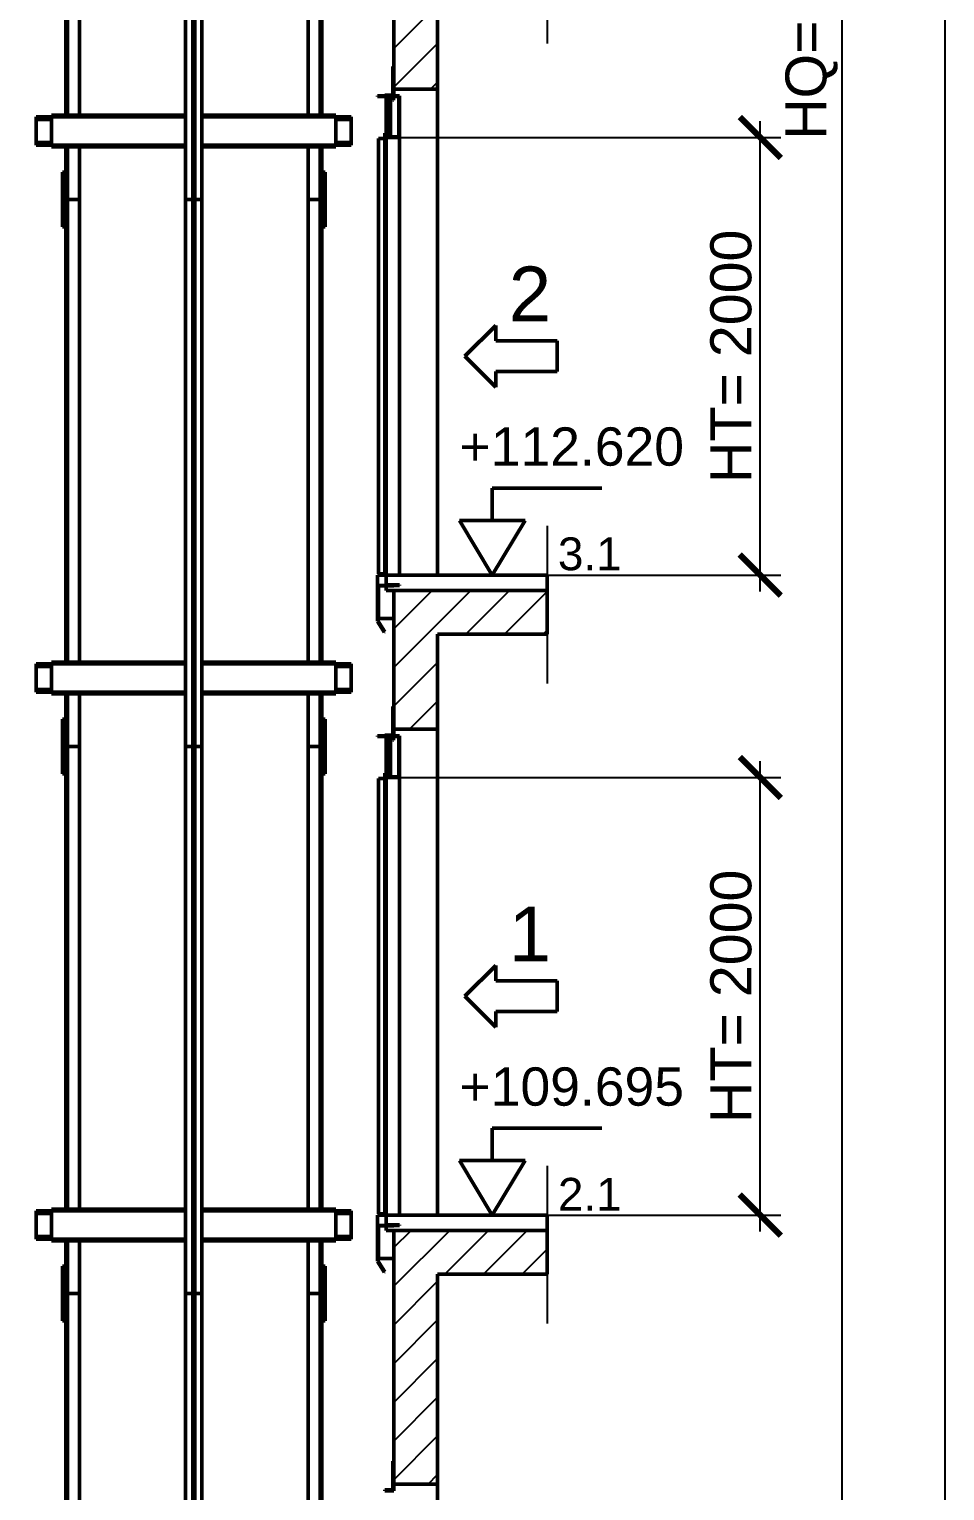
# Model space of a CAD drawing. Header units: millimetres. Extents: x -9546 to 173314, y -46180 to 27253.
# Drawn here: x 27946 to 32132, y 5102 to 11782 of the extents above; entities that cross this region are included whole.
import ezdxf

# ---------------------------------------------------------------- set-up
doc = ezdxf.new("R2010")
doc.units = ezdxf.units.MM
doc.linetypes.add('AM_ISO08W050', pattern=[18, 12, -1.5, 3, -1.5])
for name, color, linetype, lineweight in [('AM_0', 7, 'Continuous', 50), ('AM_5', 3, 'Continuous', 25), ('AM_8', 1, 'Continuous', 25), ('LDCar-AM_0', 7, 'Continuous', 50), ('LDCar-AM_4', 3, 'Continuous', 25), ('LDDoorFixingPoints-AM_0', 7, 'Continuous', 50), ('LDGuides-AM_0', 7, 'Continuous', 50), ('LDRailBrackets-AM_0', 7, 'Continuous', 50), ('LDShaft-AM_0', 7, 'Continuous', 50), ('LDShaft-AM_5', 3, 'Continuous', 25), ('LDShaft-AM_7', 4, 'AM_ISO08W050', 25)]:
    doc.layers.add(name, color=color, linetype=linetype, lineweight=lineweight)
doc.layers.add('AM_VIEWS', color=1, linetype='Continuous', lineweight=25, plot=False)
doc.styles.add('LD', font='ARIALUNI.ttf')
doc.dimstyles.new('LIFT', dxfattribs={"dimtxt": 2.5, "dimasz": 2.5, "dimexe": 1.25, "dimexo": 0, "dimgap": 0.5, "dimtad": 1, "dimdec": 0, "dimzin": 1, "dimdsep": 46, "dimtxsty": 'LD', "dimblk": 'ARCHTICK', "dimcen": 0, "dimdle": 1, "dimclrd": 3, "dimclre": 3, "dimclrt": 4, "dimadec": 0, "dimazin": 0, "dimtp": 0.1, "dimtm": 0.1, "dimtfac": 0.71, "dimtdec": 0, "dimtix": 1, "dimtmove": 0, "dimatfit": 3, "dimfxl": 1, "dimtolj": 1, "dimarcsym": 0})

# ---------------------------------------------------------------- blocks, each defined once
blk = doc.blocks.new('LD_20260611094835_0000028C')
at = {"layer": 'AM_8'}
for p, q in [((0, 10076.3), (200, 10276.3)), ((0, 9899.5), (200, 10099.5)), ((167.3, 9890), (200, 9922.7)), ((0, 7247.8), (352.2, 7600)), ((0, 7424.6), (175.4, 7600)), ((328.9, 7400), (528.9, 7600)), ((505.7, 7400), (700, 7594.3)), ((682.5, 7400), (700, 7417.5)), ((0, 7071.1), (200, 7271.1)), ((70.7, 6965), (200, 7094.3)), ((0, 4419.4), (255.6, 4675)), ((0, 4596.2), (78.8, 4675)), ((232.4, 4475), (432.4, 4675)), ((409.1, 4475), (609.1, 4675)), ((585.9, 4475), (700, 4589.1)), ((0, 4242.6), (200, 4442.6)), ((0, 4065.9), (200, 4265.9)), ((0, 3889.1), (200, 4089.1)), ((0, 3712.3), (200, 3912.3)), ((0, 3535.5), (200, 3735.5)), ((156.2, 3515), (200, 3558.8))]:
    blk.add_line(p, q, dxfattribs=at)
blk = doc.blocks.new('LD_20260611094835_0000028D')
at = {"layer": 'LDShaft-AM_0'}
for p, q in [((0, 10525), (0, 9890)), ((200, 9890), (200, 10325)), ((0, 9890), (0, 9860)), ((0, 9890), (80, 9890)), ((80, 9890), (200, 9890)), ((200, 7670), (200, 9890)), ((80, 7600), (0, 7600)), ((0, 7600), (0, 6965)), ((200, 7600), (80, 7600)), ((700, 7600), (200, 7600)), ((700, 7400), (700, 7600)), ((200, 6965), (200, 7400)), ((200, 7400), (700, 7400)), ((0, 6965), (0, 6935)), ((0, 6965), (80, 6965)), ((80, 6965), (200, 6965)), ((200, 4745), (200, 6965)), ((80, 4675), (0, 4675)), ((0, 4675), (0, 3515)), ((200, 4675), (80, 4675)), ((700, 4675), (200, 4675)), ((700, 4475), (700, 4675)), ((200, 3515), (200, 4475)), ((200, 4475), (700, 4475)), ((0, 3515), (0, 3485)), ((0, 3515), (80, 3515)), ((80, 3515), (200, 3515)), ((200, 1295), (200, 3515))]:
    blk.add_line(p, q, dxfattribs=at)
blk = doc.blocks.new('LD_20260611094835_0000029B')
at = {"layer": 'LDDoorFixingPoints-AM_0'}
for p, q in [((-1, 35), (-5, 35)), ((-5, 35), (-5, -96)), ((-1, -100), (-1, 35)), ((-5, -96), (-41, -96)), ((-41, -96), (-41, -100)), ((-41, -100), (-1, -100))]:
    blk.add_line(p, q, dxfattribs=at)
blk = doc.blocks.new('LD_ENTRY_FLOOR_R')
for p, q in [((0, 0), (-150, 250)), ((150, 250), (0, 0))]:
    blk.add_line(p, q)
at = {"layer": 'AM_0'}
for p, q in [((0, 397.7), (500, 397.7)), ((0, 250), (0, 397.7)), ((-150, 250), (150, 250))]:
    blk.add_line(p, q, dxfattribs=at)
blk = doc.blocks.new('LD_20260611094835_0000029E')
at = {"layer": 'LDCar-AM_0'}
blk.add_blockref('LD_ENTRY_FLOOR_R', (0, 0), dxfattribs=at)
at = {"layer": 'LDCar-AM_0', "style": 'LD'}
blk.add_text('+109.695', height=175, dxfattribs=at).set_placement((-150, 500))
blk = doc.blocks.new('LD_ENTRY_R')
for p, q in [((0, 0), (140.6, 140.6)), ((140.6, 70.3), (140.6, 140.6)), ((140.6, 70.3), (422, 70.3)), ((422, -70.3), (422, 70.3)), ((0, 0), (140.6, -140.6)), ((140.6, -70.3), (422, -70.3)), ((140.6, -70.3), (140.6, -140.6))]:
    blk.add_line(p, q)
blk = doc.blocks.new('LD_20260611094835_0000029F')
at = {"layer": 'LDCar-AM_0'}
blk.add_blockref('LD_ENTRY_R', (0, 0), dxfattribs=at)
at = {"layer": 'LDCar-AM_0', "style": 'LD'}
blk.add_text('1', height=250, dxfattribs=at).set_placement((200, 160))
blk = doc.blocks.new('LD_20260611094835_000002A0')
at = {"layer": 'LDShaft-AM_0'}
for p, q in [((0, 0), (-35, 0)), ((-35, 0), (-35, -70)), ((80, 0), (0, 0)), ((200, 0), (80, 0)), ((700, 0), (200, 0)), ((700, -70), (700, 0)), ((-35, -70), (0, -70)), ((0, -70), (80, -70)), ((80, -70), (200, -70)), ((200, -70), (700, -70))]:
    blk.add_line(p, q, dxfattribs=at)
blk = doc.blocks.new('LD_20260611094835_000002A1')
at = {"layer": 'LDShaft-AM_0'}
for p, q in [((0, 0), (-35, 0)), ((-35, 0), (-35, -1)), ((0, -1), (0, 0)), ((-71, -1), (-71, -151)), ((-35, -1), (-71, -1)), ((-35, -1), (0, -1)), ((0, -151), (0, -22.5)), ((-71, -151), (0, -151))]:
    blk.add_line(p, q, dxfattribs=at)
blk = doc.blocks.new('LD_20260611094835_000002A2')
at = {"layer": 'LDCar-AM_0'}
for p, q in [((-40, 2190), (-100, 2190)), ((-100, 2190), (-100, 2187)), ((-100, 2187), (-43, 2187)), ((-60, 2187), (-60, 2003)), ((-43, 2187), (-43, 2010)), ((-30, 2190), (-40, 2190)), ((-40, 2010), (-40, 2190)), ((-30, 2190), (-30, 2170)), ((0, 2190), (-30, 2190)), ((-30, 2170), (-27, 2170)), ((-27, 2170), (-27, 2187)), ((-27, 2187), (-3, 2187)), ((-3, 2187), (-3, 2003)), ((0, 2000), (0, 2190)), ((-63.5, 2020), (-66.5, 2020)), ((-66.5, 2020), (-66.5, 2000)), ((-63.5, 2003), (-63.5, 2020)), ((-43, 2010), (-40, 2010)), ((-66.5, 1995), (-95, 1995)), ((-95, 1995), (-95, 5)), ((-66.5, 2000), (0, 2000)), ((-66.5, 5), (-66.5, 1995)), ((-3, 2003), (-63.5, 2003)), ((-60, 2000), (-60, 0)), ((0, 0), (0, 2000)), ((-60, 0), (-100, 0)), ((-100, 0), (-100, -47.5)), ((-95, 5), (-66.5, 5)), ((-60, -44.5), (-60, 0)), ((-60, 0), (0, 0)), ((-100, -47.5), (-100, -210)), ((-97, -210), (-97, -47.5)), ((-97, -47.5), (-60, -47.5)), ((0, -44.5), (-60, -44.5)), ((-60, -47.5), (0, -47.5)), ((0, -47.5), (0, -44.5)), ((-100, -210), (-97, -210)), ((-97.2, -210.2), (-99.8, -211.8)), ((-99.8, -211.8), (-69.8, -260.8)), ((-67.2, -259.2), (-97.2, -210.2)), ((-69.8, -260.8), (-67.2, -259.2))]:
    blk.add_line(p, q, dxfattribs=at)
blk = doc.blocks.new('LD_20260611094835_000002A4')
at = {"layer": 'LDDoorFixingPoints-AM_0'}
for p, q in [((-1, 35), (-5, 35)), ((-5, 35), (-5, -96)), ((-1, -100), (-1, 35)), ((-5, -96), (-41, -96)), ((-41, -96), (-41, -100)), ((-41, -100), (-1, -100))]:
    blk.add_line(p, q, dxfattribs=at)
blk = doc.blocks.new('LD_20260611094835_000002B0')
at = {"layer": 'LDCar-AM_0'}
blk.add_blockref('LD_ENTRY_R', (0, 0), dxfattribs=at)
at = {"layer": 'LDCar-AM_0', "style": 'LD'}
blk.add_text('2', height=250, dxfattribs=at).set_placement((200, 160))
blk = doc.blocks.new('LD_20260611094835_000002B1')
at = {"layer": 'LDCar-AM_0'}
blk.add_blockref('LD_ENTRY_FLOOR_R', (0, 0), dxfattribs=at)
at = {"layer": 'LDCar-AM_0', "style": 'LD'}
blk.add_text('+112.620', height=175, dxfattribs=at).set_placement((-150, 500))
blk = doc.blocks.new('LD_20260611094835_000002B2')
at = {"layer": 'LDShaft-AM_0'}
for p, q in [((0, 0), (-35, 0)), ((-35, 0), (-35, -70)), ((80, 0), (0, 0)), ((200, 0), (80, 0)), ((700, 0), (200, 0)), ((700, -70), (700, 0)), ((-35, -70), (0, -70)), ((0, -70), (80, -70)), ((80, -70), (200, -70)), ((200, -70), (700, -70))]:
    blk.add_line(p, q, dxfattribs=at)
blk = doc.blocks.new('LD_20260611094835_000002B3')
at = {"layer": 'LDShaft-AM_0'}
for p, q in [((0, 0), (-35, 0)), ((-35, 0), (-35, -1)), ((0, -1), (0, 0)), ((-71, -1), (-71, -151)), ((-35, -1), (-71, -1)), ((-35, -1), (0, -1)), ((0, -151), (0, -22.5)), ((-71, -151), (0, -151))]:
    blk.add_line(p, q, dxfattribs=at)
blk = doc.blocks.new('LD_20260611094835_000002B4')
at = {"layer": 'LDCar-AM_0'}
for p, q in [((-40, 2190), (-100, 2190)), ((-100, 2190), (-100, 2187)), ((-100, 2187), (-43, 2187)), ((-60, 2187), (-60, 2003)), ((-43, 2187), (-43, 2010)), ((-30, 2190), (-40, 2190)), ((-40, 2010), (-40, 2190)), ((-30, 2190), (-30, 2170)), ((0, 2190), (-30, 2190)), ((-30, 2170), (-27, 2170)), ((-27, 2170), (-27, 2187)), ((-27, 2187), (-3, 2187)), ((-3, 2187), (-3, 2003)), ((0, 2000), (0, 2190)), ((-63.5, 2020), (-66.5, 2020)), ((-66.5, 2020), (-66.5, 2000)), ((-63.5, 2003), (-63.5, 2020)), ((-43, 2010), (-40, 2010)), ((-66.5, 1995), (-95, 1995)), ((-95, 1995), (-95, 5)), ((-66.5, 2000), (0, 2000)), ((-66.5, 5), (-66.5, 1995)), ((-3, 2003), (-63.5, 2003)), ((-60, 2000), (-60, 0)), ((0, 0), (0, 2000)), ((-60, 0), (-100, 0)), ((-100, 0), (-100, -47.5)), ((-95, 5), (-66.5, 5)), ((-60, -44.5), (-60, 0)), ((-60, 0), (0, 0)), ((-100, -47.5), (-100, -210)), ((-97, -210), (-97, -47.5)), ((-97, -47.5), (-60, -47.5)), ((0, -44.5), (-60, -44.5)), ((-60, -47.5), (0, -47.5)), ((0, -47.5), (0, -44.5)), ((-100, -210), (-97, -210)), ((-97.2, -210.2), (-99.8, -211.8)), ((-99.8, -211.8), (-69.8, -260.8)), ((-67.2, -259.2), (-97.2, -210.2)), ((-69.8, -260.8), (-67.2, -259.2))]:
    blk.add_line(p, q, dxfattribs=at)
blk = doc.blocks.new('LD_20260611094835_000002B6')
at = {"layer": 'LDDoorFixingPoints-AM_0'}
for p, q in [((-1, 35), (-5, 35)), ((-5, 35), (-5, -96)), ((-1, -100), (-1, 35)), ((-5, -96), (-41, -96)), ((-41, -96), (-41, -100)), ((-41, -100), (-1, -100))]:
    blk.add_line(p, q, dxfattribs=at)
blk = doc.blocks.new('LD_20260611094835_000002D7')
at = {"layer": 'LDShaft-AM_7'}
blk.add_line((0, -20061), (0, 4980), dxfattribs=at)
blk = doc.blocks.new('LD_20260611094835_000002DD')
at = {"layer": 'LDRailBrackets-AM_0'}
for p, q in [((-650, 72.5), (-650, 64.5)), ((-37.5, 72.5), (-650, 72.5)), ((650, 72.5), (37.5, 72.5)), ((650, 64.5), (650, 72.5)), ((-650, 64.5), (-720, 64.5)), ((-720, 64.5), (-720, 56.5)), ((-709, 56.5), (-720, 56.5)), ((-720, 56.5), (-720, 52.5)), ((-720, 52.5), (-720, -52.5)), ((-720, 52.5), (-709, 52.5)), ((-709, 52.5), (-709, 56.5)), ((-650, 56.5), (-709, 56.5)), ((-709, 56.5), (-709, 52.5)), ((-709, 52.5), (-650, 52.5)), ((-650, 64.5), (-650, -64.5)), ((-37.5, 64.5), (-650, 64.5)), ((650, 64.5), (37.5, 64.5)), ((720, 64.5), (650, 64.5)), ((650, -64.5), (650, 64.5)), ((709, 56.5), (650, 56.5)), ((650, 52.5), (709, 52.5)), ((709, 56.5), (709, 52.5)), ((720, 56.5), (709, 56.5)), ((709, 52.5), (709, 56.5)), ((709, 52.5), (720, 52.5)), ((720, 56.5), (720, 64.5)), ((720, 52.5), (720, 56.5)), ((720, -52.5), (720, 52.5)), ((-709, -52.5), (-720, -52.5)), ((-720, -52.5), (-720, -56.5)), ((-720, -56.5), (-720, -64.5)), ((-720, -56.5), (-709, -56.5)), ((-720, -64.5), (-650, -64.5)), ((-650, -52.5), (-709, -52.5)), ((-709, -52.5), (-709, -56.5)), ((-709, -56.5), (-709, -52.5)), ((-709, -56.5), (-650, -56.5)), ((-650, -64.5), (-37.5, -64.5)), ((-650, -64.5), (-650, -72.5)), ((37.5, -64.5), (650, -64.5)), ((709, -52.5), (650, -52.5)), ((650, -56.5), (709, -56.5)), ((650, -64.5), (720, -64.5)), ((650, -72.5), (650, -64.5)), ((709, -56.5), (709, -52.5)), ((709, -52.5), (709, -56.5)), ((720, -52.5), (709, -52.5)), ((709, -56.5), (720, -56.5)), ((720, -56.5), (720, -52.5)), ((720, -64.5), (720, -56.5)), ((-650, -72.5), (-37.5, -72.5)), ((37.5, -72.5), (650, -72.5))]:
    blk.add_line(p, q, dxfattribs=at)
blk = doc.blocks.new('LD_20260611094835_000002E0')
at = {"layer": 'LDRailBrackets-AM_0'}
for p, q in [((-650, 72.5), (-650, 64.5)), ((-37.5, 72.5), (-650, 72.5)), ((650, 72.5), (37.5, 72.5)), ((650, 64.5), (650, 72.5)), ((-650, 64.5), (-720, 64.5)), ((-720, 64.5), (-720, 56.5)), ((-709, 56.5), (-720, 56.5)), ((-720, 56.5), (-720, 52.5)), ((-720, 52.5), (-720, -52.5)), ((-720, 52.5), (-709, 52.5)), ((-650, 56.5), (-709, 56.5)), ((-709, 56.5), (-709, 52.5)), ((-709, 52.5), (-709, 56.5)), ((-709, 52.5), (-650, 52.5)), ((-650, 64.5), (-650, -64.5)), ((-37.5, 64.5), (-650, 64.5)), ((650, 64.5), (37.5, 64.5)), ((720, 64.5), (650, 64.5)), ((650, -64.5), (650, 64.5)), ((709, 56.5), (650, 56.5)), ((650, 52.5), (709, 52.5)), ((709, 52.5), (709, 56.5)), ((709, 56.5), (709, 52.5)), ((720, 56.5), (709, 56.5)), ((709, 52.5), (720, 52.5)), ((720, 56.5), (720, 64.5)), ((720, 52.5), (720, 56.5)), ((720, -52.5), (720, 52.5)), ((-709, -52.5), (-720, -52.5)), ((-720, -52.5), (-720, -56.5)), ((-720, -56.5), (-720, -64.5)), ((-720, -56.5), (-709, -56.5)), ((-720, -64.5), (-650, -64.5)), ((-709, -56.5), (-709, -52.5)), ((-650, -52.5), (-709, -52.5)), ((-709, -52.5), (-709, -56.5)), ((-709, -56.5), (-650, -56.5)), ((-650, -64.5), (-37.5, -64.5)), ((-650, -64.5), (-650, -72.5)), ((37.5, -64.5), (650, -64.5)), ((709, -52.5), (650, -52.5)), ((650, -56.5), (709, -56.5)), ((650, -64.5), (720, -64.5)), ((650, -72.5), (650, -64.5)), ((709, -56.5), (709, -52.5)), ((709, -52.5), (709, -56.5)), ((720, -52.5), (709, -52.5)), ((709, -56.5), (720, -56.5)), ((720, -56.5), (720, -52.5)), ((720, -64.5), (720, -56.5)), ((-650, -72.5), (-37.5, -72.5)), ((37.5, -72.5), (650, -72.5))]:
    blk.add_line(p, q, dxfattribs=at)
blk = doc.blocks.new('LD_20260611094835_000002E1')
at = {"layer": 'LDRailBrackets-AM_0'}
for p, q in [((-650, 72.5), (-650, 64.5)), ((-37.5, 72.5), (-650, 72.5)), ((650, 72.5), (37.5, 72.5)), ((650, 64.5), (650, 72.5)), ((-650, 64.5), (-720, 64.5)), ((-720, 64.5), (-720, 56.5)), ((-709, 56.5), (-720, 56.5)), ((-720, 56.5), (-720, 52.5)), ((-720, 52.5), (-720, -52.5)), ((-720, 52.5), (-709, 52.5)), ((-709, 52.5), (-709, 56.5)), ((-650, 56.5), (-709, 56.5)), ((-709, 56.5), (-709, 52.5)), ((-709, 52.5), (-650, 52.5)), ((-650, 64.5), (-650, -64.5)), ((-37.5, 64.5), (-650, 64.5)), ((650, 64.5), (37.5, 64.5)), ((650, -64.5), (650, 64.5)), ((720, 64.5), (650, 64.5)), ((709, 56.5), (650, 56.5)), ((650, 52.5), (709, 52.5)), ((709, 52.5), (709, 56.5)), ((709, 56.5), (709, 52.5)), ((720, 56.5), (709, 56.5)), ((709, 52.5), (720, 52.5)), ((720, 56.5), (720, 64.5)), ((720, 52.5), (720, 56.5)), ((720, -52.5), (720, 52.5)), ((-709, -52.5), (-720, -52.5)), ((-720, -52.5), (-720, -56.5)), ((-720, -56.5), (-720, -64.5)), ((-720, -56.5), (-709, -56.5)), ((-720, -64.5), (-650, -64.5)), ((-650, -52.5), (-709, -52.5)), ((-709, -52.5), (-709, -56.5)), ((-709, -56.5), (-709, -52.5)), ((-709, -56.5), (-650, -56.5)), ((-650, -64.5), (-37.5, -64.5)), ((-650, -64.5), (-650, -72.5)), ((37.5, -64.5), (650, -64.5)), ((709, -52.5), (650, -52.5)), ((650, -56.5), (709, -56.5)), ((650, -64.5), (720, -64.5)), ((650, -72.5), (650, -64.5)), ((709, -56.5), (709, -52.5)), ((709, -52.5), (709, -56.5)), ((720, -52.5), (709, -52.5)), ((709, -56.5), (720, -56.5)), ((720, -56.5), (720, -52.5)), ((720, -64.5), (720, -56.5)), ((-650, -72.5), (-37.5, -72.5)), ((37.5, -72.5), (650, -72.5))]:
    blk.add_line(p, q, dxfattribs=at)
blk = doc.blocks.new('LD_20260611094835_000002E8')
at = {"layer": 'LDGuides-AM_0'}
for p, q in [((24, 1250), (-31, 1250)), ((-31, 1250), (-31, -863.5)), ((31, 1250), (24, 1250)), ((24, 1250), (24, -863.5)), ((24, -863.5), (24, 1250)), ((31, -863.5), (31, 1250)), ((-31, -1008.5), (-31, -1250)), ((24, -1008.5), (24, -1250)), ((24, -1250), (24, -1008.5)), ((31, -1250), (31, -1008.5)), ((-31, -1250), (24, -1250)), ((24, -1250), (31, -1250))]:
    blk.add_line(p, q, dxfattribs=at)
blk = doc.blocks.new('LD_20260611094835_000002EC')
at = {"layer": 'LDGuides-AM_0'}
for p, q in [((24, 930), (-31, 930)), ((-31, 930), (-31, -930)), ((31, 930), (24, 930)), ((24, 930), (24, -930)), ((24, -930), (24, 930)), ((31, -930), (31, 930)), ((-31, -930), (24, -930)), ((24, -930), (31, -930))]:
    blk.add_line(p, q, dxfattribs=at)
blk = doc.blocks.new('LD_20260611094835_000002ED')
at = {"layer": 'AM_0'}
for p, q in [((15, 125), (0, 125)), ((0, 125), (0, -125)), ((15, -125), (15, 125)), ((0, -125), (15, -125))]:
    blk.add_line(p, q, dxfattribs=at)
blk = doc.blocks.new('LD_20260611094835_000002EE')
at = {"layer": 'LDGuides-AM_0'}
for p, q in [((24, 1250), (-31, 1250)), ((-31, 1250), (-31, -863.5)), ((24, -863.5), (24, 1250)), ((31, 1250), (24, 1250)), ((24, 1250), (24, -863.5)), ((31, -863.5), (31, 1250)), ((-31, -1008.5), (-31, -1250)), ((24, -1250), (24, -1008.5)), ((24, -1008.5), (24, -1250)), ((31, -1250), (31, -1008.5)), ((-31, -1250), (24, -1250)), ((24, -1250), (31, -1250))]:
    blk.add_line(p, q, dxfattribs=at)
blk = doc.blocks.new('LD_20260611094835_000002EF')
at = {"layer": 'AM_0'}
for p, q in [((15, 125), (0, 125)), ((0, 125), (0, -125)), ((15, -125), (15, 125)), ((0, -125), (15, -125))]:
    blk.add_line(p, q, dxfattribs=at)
blk = doc.blocks.new('LD_20260611094835_000002F4')
at = {"layer": 'LDGuides-AM_0'}
for p, q in [((24, 1250), (-31, 1250)), ((-31, 1250), (-31, -863.5)), ((24, -863.5), (24, 1250)), ((31, 1250), (24, 1250)), ((24, 1250), (24, -863.5)), ((31, -863.5), (31, 1250)), ((-31, -1008.5), (-31, -1250)), ((24, -1250), (24, -1008.5)), ((24, -1008.5), (24, -1250)), ((31, -1250), (31, -1008.5)), ((-31, -1250), (24, -1250)), ((24, -1250), (31, -1250))]:
    blk.add_line(p, q, dxfattribs=at)
blk = doc.blocks.new('LD_20260611094835_000002F5')
at = {"layer": 'AM_0'}
for p, q in [((15, 125), (0, 125)), ((0, 125), (0, -125)), ((15, -125), (15, 125)), ((0, -125), (15, -125))]:
    blk.add_line(p, q, dxfattribs=at)
blk = doc.blocks.new('LD_20260611094835_000002FC')
at = {"layer": 'LDGuides-AM_0'}
for p, q in [((-24, 930), (-31, 930)), ((-31, 930), (-31, -930)), ((31, 930), (-24, 930)), ((-24, 930), (-24, -930)), ((-24, -930), (-24, 930)), ((31, -930), (31, 930)), ((-31, -930), (-24, -930)), ((-24, -930), (31, -930))]:
    blk.add_line(p, q, dxfattribs=at)
blk = doc.blocks.new('LD_20260611094835_000002FD')
at = {"layer": 'AM_0'}
for p, q in [((0, 125), (-15, 125)), ((-15, 125), (-15, -125)), ((0, -125), (0, 125)), ((-15, -125), (0, -125))]:
    blk.add_line(p, q, dxfattribs=at)
blk = doc.blocks.new('LD_20260611094835_00000304')
at = {"layer": 'LDGuides-AM_0'}
for p, q in [((-24, 1250), (-31, 1250)), ((-31, 1250), (-31, -863.5)), ((31, 1250), (-24, 1250)), ((-24, 1250), (-24, -863.5)), ((-24, -863.5), (-24, 1250)), ((31, -863.5), (31, 1250)), ((-31, -1008.5), (-31, -1250)), ((-24, -1008.5), (-24, -1250)), ((-24, -1250), (-24, -1008.5)), ((31, -1250), (31, -1008.5)), ((-31, -1250), (-24, -1250)), ((-24, -1250), (31, -1250))]:
    blk.add_line(p, q, dxfattribs=at)
blk = doc.blocks.new('LD_20260611094835_00000305')
at = {"layer": 'AM_0'}
for p, q in [((0, 125), (-15, 125)), ((-15, 125), (-15, -125)), ((0, -125), (0, 125)), ((-15, -125), (0, -125))]:
    blk.add_line(p, q, dxfattribs=at)
blk = doc.blocks.new('LD_20260611094835_00000306')
at = {"layer": 'LDGuides-AM_0'}
for p, q in [((-24, 1250), (-31, 1250)), ((-31, 1250), (-31, -863.5)), ((-24, -863.5), (-24, 1250)), ((31, 1250), (-24, 1250)), ((-24, 1250), (-24, -863.5)), ((31, -863.5), (31, 1250)), ((-31, -1008.5), (-31, -1250)), ((-24, -1250), (-24, -1008.5)), ((-24, -1008.5), (-24, -1250)), ((31, -1250), (31, -1008.5)), ((-31, -1250), (-24, -1250)), ((-24, -1250), (31, -1250))]:
    blk.add_line(p, q, dxfattribs=at)
blk = doc.blocks.new('LD_20260611094835_00000308')
at = {"layer": 'LDGuides-AM_0'}
for p, q in [((-24, 1250), (-31, 1250)), ((-31, 1250), (-31, -863.5)), ((31, 1250), (-24, 1250)), ((-24, 1250), (-24, -863.5)), ((-24, -863.5), (-24, 1250)), ((31, -863.5), (31, 1250)), ((-31, -1008.5), (-31, -1250)), ((-24, -1008.5), (-24, -1250)), ((-24, -1250), (-24, -1008.5)), ((31, -1250), (31, -1008.5)), ((-31, -1250), (-24, -1250)), ((-24, -1250), (31, -1250))]:
    blk.add_line(p, q, dxfattribs=at)
blk = doc.blocks.new('LD_20260611094835_00000309')
at = {"layer": 'AM_0'}
for p, q in [((0, 125), (-15, 125)), ((-15, 125), (-15, -125)), ((0, -125), (0, 125)), ((-15, -125), (0, -125))]:
    blk.add_line(p, q, dxfattribs=at)
blk = doc.blocks.new('LD_20260611094835_00000316')
at = {"layer": 'LDGuides-AM_0'}
for p, q in [((-5, 930), (-37.5, 930)), ((-37.5, 930), (-37.5, -930)), ((-5, -930), (-5, 930)), ((5, 930), (-5, 930)), ((-5, 930), (-5, -930)), ((37.5, 930), (5, 930)), ((5, 930), (5, -930)), ((5, -930), (5, 930)), ((37.5, -930), (37.5, 930)), ((-37.5, -930), (-5, -930)), ((-5, -930), (5, -930)), ((5, -930), (37.5, -930))]:
    blk.add_line(p, q, dxfattribs=at)
blk = doc.blocks.new('LD_20260611094835_00000318')
at = {"layer": 'LDGuides-AM_0'}
for p, q in [((-5, 1250), (-37.5, 1250)), ((-37.5, 1250), (-37.5, -1250)), ((5, 1250), (-5, 1250)), ((-5, 1250), (-5, -1250)), ((-5, -1250), (-5, 1250)), ((5, -1250), (5, 1250)), ((37.5, 1250), (5, 1250)), ((5, 1250), (5, -1250)), ((37.5, -1250), (37.5, 1250)), ((-37.5, -1250), (-5, -1250)), ((-5, -1250), (5, -1250)), ((5, -1250), (37.5, -1250))]:
    blk.add_line(p, q, dxfattribs=at)
blk = doc.blocks.new('LD_20260611094835_0000031C')
at = {"layer": 'LDGuides-AM_0'}
for p, q in [((-5, 1250), (-37.5, 1250)), ((-37.5, 1250), (-37.5, -1250)), ((-5, -1250), (-5, 1250)), ((5, 1250), (-5, 1250)), ((-5, 1250), (-5, -1250)), ((37.5, 1250), (5, 1250)), ((5, 1250), (5, -1250)), ((5, -1250), (5, 1250)), ((37.5, -1250), (37.5, 1250)), ((-37.5, -1250), (-5, -1250)), ((-5, -1250), (5, -1250)), ((5, -1250), (37.5, -1250))]:
    blk.add_line(p, q, dxfattribs=at)
blk = doc.blocks.new('LD_20260611094835_00000327')
at = {"layer": 'LDGuides-AM_0'}
for p, q in [((-5, 1250), (-37.5, 1250)), ((-37.5, 1250), (-37.5, -1250)), ((5, 1250), (-5, 1250)), ((-5, 1250), (-5, -1250)), ((-5, -1250), (-5, 1250)), ((5, -1250), (5, 1250)), ((37.5, 1250), (5, 1250)), ((5, 1250), (5, -1250)), ((37.5, -1250), (37.5, 1250)), ((-37.5, -1250), (-5, -1250)), ((-5, -1250), (5, -1250)), ((5, -1250), (37.5, -1250))]:
    blk.add_line(p, q, dxfattribs=at)
blk = doc.blocks.new('_ArchTick')
at = {"color": 0, "linetype": 'ByBlock', "const_width": 0.15}
blk.add_lwpolyline([(-0.5, -0.5), (0.5, 0.5)], dxfattribs=at)
blk = doc.blocks.new('*D2713')
at = {"layer": 'Defpoints', "color": 0, "transparency": 16777216}
for p in [(29638.4, 11286.9), (31288.4, 11286.9), (29638.4, 9286.9)]:
    blk.add_point(p, dxfattribs=at)
at = {"layer": 'LDShaft-AM_5', "color": 3, "lineweight": -2, "transparency": 16777216}
for p, q in [((31288.4, 9211.9), (31288.4, 11361.9)), ((29638.4, 11286.9), (31382.2, 11286.9)), ((29638.4, 9286.9), (31382.2, 9286.9))]:
    blk.add_line(p, q, dxfattribs=at)
at = {"layer": 'LDShaft-AM_5', "color": 3, "lineweight": -2, "transparency": 16777216, "xscale": 187.5, "yscale": 187.5, "zscale": 187.5}
for p, rotation in [((31288.4, 11286.9), 90), ((31288.4, 9286.9), 270)]:
    blk.add_blockref('_ArchTick', p, dxfattribs=dict(at, rotation=rotation))
at = {"layer": 'LDShaft-AM_5', "color": 4, "transparency": 16777216, "insert": (31155.1, 10286.9), "char_height": 187.5, "attachment_point": 5, "rotation": 90, "style": 'LD'}
blk.add_mtext('\\A1;HT= 2000', dxfattribs=at)
blk = doc.blocks.new('*D2721')
at = {"layer": 'AM_5', "color": 3, "lineweight": -2, "transparency": 16777216}
for p, q in [((24638.4, 1567.9), (24638.4, 24637.9)), ((28698.4, 24562.9), (24544.7, 24562.9)), ((28698.4, 1642.9), (24544.7, 1642.9))]:
    blk.add_line(p, q, dxfattribs=at)
at = {"layer": 'Defpoints', "color": 0, "transparency": 16777216}
for p in [(24638.4, 24562.9), (28698.4, 24562.9), (28698.4, 1642.9)]:
    blk.add_point(p, dxfattribs=at)
at = {"layer": 'AM_5', "color": 3, "lineweight": -2, "transparency": 16777216, "xscale": 187.5, "yscale": 187.5, "zscale": 187.5}
for p, rotation in [((24638.4, 24562.9), 90), ((24638.4, 1642.9), 270)]:
    blk.add_blockref('_ArchTick', p, dxfattribs=dict(at, rotation=rotation))
at = {"layer": 'AM_5', "color": 4, "transparency": 16777216, "insert": (24478.1, 13102.9), "char_height": 187.5, "attachment_point": 5, "rotation": 90, "style": 'LD'}
blk.add_mtext('\\A1;Car Guide rail track length (T75-3/B 75/62/10) = 22920', dxfattribs=at)
blk = doc.blocks.new('*D2724')
at = {"layer": 'Defpoints', "color": 0, "transparency": 16777216}
for p in [(29638.4, 8361.9), (31288.4, 8361.9), (29638.4, 6361.9)]:
    blk.add_point(p, dxfattribs=at)
at = {"layer": 'LDShaft-AM_5', "color": 3, "lineweight": -2, "transparency": 16777216}
for p, q in [((31288.4, 6286.9), (31288.4, 8436.9)), ((29638.4, 8361.9), (31382.2, 8361.9)), ((29638.4, 6361.9), (31382.2, 6361.9))]:
    blk.add_line(p, q, dxfattribs=at)
at = {"layer": 'LDShaft-AM_5', "color": 3, "lineweight": -2, "transparency": 16777216, "xscale": 187.5, "yscale": 187.5, "zscale": 187.5}
for p, rotation in [((31288.4, 8361.9), 90), ((31288.4, 6361.9), 270)]:
    blk.add_blockref('_ArchTick', p, dxfattribs=dict(at, rotation=rotation))
at = {"layer": 'LDShaft-AM_5', "color": 4, "transparency": 16777216, "insert": (31155.1, 7361.9), "char_height": 187.5, "attachment_point": 5, "rotation": 90, "style": 'LD'}
blk.add_mtext('\\A1;HT= 2000', dxfattribs=at)
blk = doc.blocks.new('*D2698')
at = {"layer": 'AM_5', "color": 3, "lineweight": -2, "transparency": 16777216}
for p, q in [((25388.4, 1567.9), (25388.4, 24447.9)), ((29252.4, 24372.9), (25294.7, 24372.9)), ((29252.4, 1642.9), (25294.7, 1642.9))]:
    blk.add_line(p, q, dxfattribs=at)
at = {"layer": 'Defpoints', "color": 0, "transparency": 16777216}
for p in [(25388.4, 24372.9), (29252.4, 24372.9), (29252.4, 1642.9)]:
    blk.add_point(p, dxfattribs=at)
at = {"layer": 'AM_5', "color": 3, "lineweight": -2, "transparency": 16777216, "xscale": 187.5, "yscale": 187.5, "zscale": 187.5}
for p, rotation in [((25388.4, 24372.9), 90), ((25388.4, 1642.9), 270)]:
    blk.add_blockref('_ArchTick', p, dxfattribs=dict(at, rotation=rotation))
at = {"layer": 'AM_5', "color": 4, "transparency": 16777216, "insert": (25228.1, 13007.9), "char_height": 187.5, "attachment_point": 5, "rotation": 90, "style": 'LD'}
blk.add_mtext('\\A1;Counterweight Guide rail track length (T75-3/B 75/62/10) = 22730', dxfattribs=at)
blk = doc.blocks.new('*D2703')
at = {"layer": 'AM_5', "color": 3, "lineweight": -2, "transparency": 16777216}
for p, q in [((31663.4, 2836.9), (31663.4, 21061.9)), ((29613.4, 20986.9), (31757.2, 20986.9)), ((29613.4, 2911.9), (31757.2, 2911.9))]:
    blk.add_line(p, q, dxfattribs=at)
at = {"layer": 'Defpoints', "color": 0, "transparency": 16777216}
for p in [(29613.4, 20986.9), (31663.4, 20986.9), (29613.4, 2911.9)]:
    blk.add_point(p, dxfattribs=at)
at = {"layer": 'AM_5', "color": 3, "lineweight": -2, "transparency": 16777216, "xscale": 187.5, "yscale": 187.5, "zscale": 187.5}
for p, rotation in [((31663.4, 20986.9), 90), ((31663.4, 2911.9), 270)]:
    blk.add_blockref('_ArchTick', p, dxfattribs=dict(at, rotation=rotation))
at = {"layer": 'AM_5', "color": 4, "transparency": 16777216, "insert": (31523.2, 11949.4), "char_height": 187.5, "attachment_point": 5, "rotation": 90, "style": 'LD'}
blk.add_mtext('\\A1;HQ= 18075', dxfattribs=at)
blk = doc.blocks.new('LD_20260611094835_0000032B')
at = {"layer": 'LDCar-AM_4'}
for p, q in [((700, 10820), (700, 10100)), ((700, 7895), (700, 7175)), ((700, 4970), (700, 4250))]:
    blk.add_line(p, q, dxfattribs=at)

msp = doc.modelspace()

# ---------------------------------------------------------------- linework, layer by layer
at = {"layer": 'AM_VIEWS'}
msp.add_lwpolyline([(24038.4, 27132.9), (32132.2, 27132.9), (32132.2, -375), (24038.4, -375)], close=True, dxfattribs=at)

# ---------------------------------------------------------------- block references
for name, p in [('LD_20260611094835_000002D7', (28698.4, 21252.9)), ('LD_20260611094835_0000028C', (29613.4, 1616.9)), ('LD_20260611094835_0000028D', (29613.4, 1616.9)), ('LD_20260611094835_0000032B', (29613.4, 1616.9)), ('LD_20260611094835_00000306', (28144.4, 12252.9)), ('LD_20260611094835_00000318', (28698.4, 12252.9)), ('LD_20260611094835_000002E8', (29252.4, 12252.9)), ('LD_20260611094835_000002B6', (29613.4, 11576.9)), ('LD_20260611094835_000002B4', (29638.4, 9286.9)), ('LD_20260611094835_000002DD', (28698.4, 11316.9)), ('LD_20260611094835_00000309', (28113.4, 11002.9)), ('LD_20260611094835_000002F5', (29283.4, 11002.9)), ('LD_20260611094835_00000308', (28144.4, 9752.9)), ('LD_20260611094835_0000031C', (28698.4, 9752.9)), ('LD_20260611094835_000002F4', (29252.4, 9752.9)), ('LD_20260611094835_000002B0', (29938.4, 10286.9)), ('LD_20260611094835_000002B1', (30063.4, 9286.9)), ('LD_20260611094835_000002B2', (29613.4, 9286.9)), ('LD_20260611094835_000002B3', (29613.4, 9239.4)), ('LD_20260611094835_000002E1', (28698.4, 8816.9)), ('LD_20260611094835_000002A4', (29613.4, 8651.9)), ('LD_20260611094835_00000305', (28113.4, 8502.9)), ('LD_20260611094835_000002EF', (29283.4, 8502.9)), ('LD_20260611094835_000002A2', (29638.4, 6361.9)), ('LD_20260611094835_00000304', (28144.4, 7252.9)), ('LD_20260611094835_00000327', (28698.4, 7252.9)), ('LD_20260611094835_000002EE', (29252.4, 7252.9)), ('LD_20260611094835_0000029F', (29938.4, 7361.9)), ('LD_20260611094835_0000029E', (30063.4, 6361.9)), ('LD_20260611094835_000002E0', (28698.4, 6316.9)), ('LD_20260611094835_000002A0', (29613.4, 6361.9)), ('LD_20260611094835_000002A1', (29613.4, 6314.4)), ('LD_20260611094835_000002FD', (28113.4, 6002.9)), ('LD_20260611094835_000002ED', (29283.4, 6002.9)), ('LD_20260611094835_000002FC', (28144.4, 5072.9)), ('LD_20260611094835_00000316', (28698.4, 5072.9)), ('LD_20260611094835_000002EC', (29252.4, 5072.9)), ('LD_20260611094835_0000029B', (29613.4, 5201.9))]:
    msp.add_blockref(name, p)

# ---------------------------------------------------------------- texts
at = {"layer": 'LDShaft-AM_0', "char_height": 150, "attachment_point": 7, "style": 'LD'}
for s, insert in [('\\fArial Unicode MS|b0|i0;\\l\\C256;3.1', (30363.4, 9306.9)), ('\\fArial Unicode MS|b0|i0;\\l\\C256;2.1', (30363.4, 6381.9))]:
    msp.add_mtext(s, dxfattribs=dict(at, insert=insert))

# ---------------------------------------------------------------- dimensions: what is measured, and where the dimension line sits
at = {"layer": 'AM_5'}
for base, p1, p2, text, picture, middle in [((24638.4, 24562.9), (28698.4, 1642.9), (28698.4, 24562.9), 'Car Guide rail track length (T75-3/B 75/62/10) = <>', '*D2721', (24478.1, 13102.9)), ((25388.4, 24372.9), (29252.4, 1642.9), (29252.4, 24372.9), 'Counterweight Guide rail track length (T75-3/B 75/62/10) = <>', '*D2698', (25228.1, 13007.9)), ((31663.4, 20986.9), (29613.4, 2911.9), (29613.4, 20986.9), 'HQ= <>', '*D2703', (31523.2, 11949.4))]:
    dim = msp.add_linear_dim(base=base, p1=p1, p2=p2, angle=90, text=text, dimstyle='LIFT', override={"dimscale": 75, "dimtxt": 2.5, "dimtix": 1}, dxfattribs=at)
    dim.commit()
    dim.dimension.update_dxf_attribs({"geometry": picture, "text_midpoint": middle})
at = {"layer": 'LDShaft-AM_5'}
for base, p1, p2, picture, middle in [((31288.4, 11286.9), (29638.4, 9286.9), (29638.4, 11286.9), '*D2713', (31155.1, 10286.9)), ((31288.4, 8361.9), (29638.4, 6361.9), (29638.4, 8361.9), '*D2724', (31155.1, 7361.9))]:
    dim = msp.add_linear_dim(base=base, p1=p1, p2=p2, angle=90, text='HT= <>', dimstyle='LIFT', override={"dimscale": 75, "dimtxt": 2.5, "dimtix": 1}, dxfattribs=at)
    dim.commit()
    dim.dimension.update_dxf_attribs({"geometry": picture, "text_midpoint": middle})

doc.saveas('drawing.dxf')
